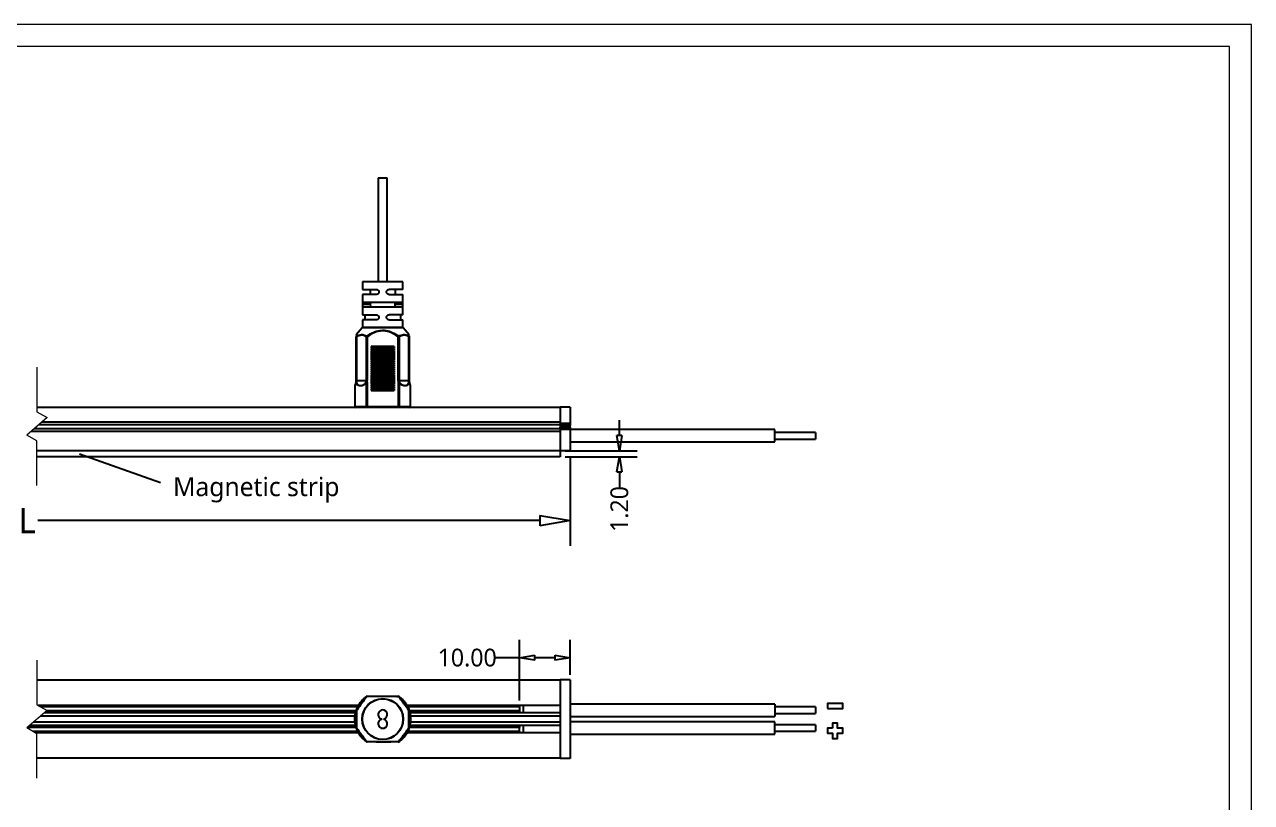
# Model space of a CAD drawing. Header units: millimetres. Extents: x 978 to 1917, y -47 to 489.
# Drawn here: x 1208.4 to 1450.3, y 118.5 to 271.9 of the extents above; entities that cross this region are included whole.
import ezdxf

# ---------------------------------------------------------------- set-up
doc = ezdxf.new("R2010")
doc.units = ezdxf.units.MM
doc.layers.get('0').update_dxf_attribs({"color": 8, "lineweight": 30})
doc.layers.get('Defpoints').update_dxf_attribs({"color": 6, "lineweight": 9})
doc.layers.add('Dimension', color=136, linetype='Continuous', lineweight=9)
doc.layers.add('SolidLine', color=7, linetype='Continuous', lineweight=30)
doc.styles.get("Standard").update_dxf_attribs({"font": ''})
doc.styles.add('微软雅黑-Light', font='')
doc.styles.get('Standard').set_extended_font_data('Microsoft YaHei Light')
doc.styles.get('微软雅黑-Light').set_extended_font_data('Microsoft YaHei Light')
doc.dimstyles.new('DENGTEC', dxfattribs={"dimtxt": 3.5, "dimasz": 3, "dimexe": 3.5, "dimexo": 1, "dimgap": 0.5, "dimtad": 0, "dimzin": 0, "dimdsep": 46, "dimtxsty": 'Standard', "dimblk": 'CLOSEDBLANK', "dimcen": 1, "dimadec": 0, "dimazin": 3, "dimtfac": 1, "dimtofl": 0, "dimtmove": 0, "dimatfit": 3, "dimldrblk": 'CLOSEDBLANK', "dimfxl": 1, "dimtolj": 1, "dimtzin": 0, "dimarcsym": 0})
doc.dimstyles.new('DENGTECx1.5', dxfattribs={"dimtxt": 5, "dimasz": 6, "dimexe": 5, "dimexo": 1, "dimgap": 0.5, "dimtad": 0, "dimdec": 1, "dimzin": 0, "dimdsep": 46, "dimtxsty": 'Standard', "dimblk": 'CLOSEDBLANK', "dimcen": 1, "dimadec": 0, "dimazin": 3, "dimtfac": 1, "dimtdec": 1, "dimtofl": 0, "dimtmove": 0, "dimatfit": 3, "dimldrblk": 'CLOSEDBLANK', "dimfxl": 1, "dimtolj": 1, "dimtzin": 0, "dimarcsym": 0})

# ---------------------------------------------------------------- blocks, each defined once
blk = doc.blocks.new('_ClosedBlank')
at = {"color": 0, "linetype": 'ByBlock', "lineweight": -2}
for p, q in [((-1, 0.167), (0, 0)), ((-1, 0.167), (-1, -0.167)), ((0, 0), (-1, -0.167))]:
    blk.add_line(p, q, dxfattribs=at)
blk = doc.blocks.new('*D11')
at = {"layer": 'Defpoints', "color": 0, "lineweight": -3}
for p in [(1093.29, 187.81), (1315.98, 187.81), (1315.98, 174.07)]:
    blk.add_point(p, dxfattribs=at)
at = {"layer": 'Dimension', "color": 0, "lineweight": -2}
for p, q in [((1093.29, 186.81), (1093.29, 169.07)), ((1315.98, 186.81), (1315.98, 169.07)), ((1099.29, 174.07), (1205.06, 174.07)), ((1309.98, 174.07), (1211.01, 174.07))]:
    blk.add_line(p, q, dxfattribs=at)
at = {"layer": 'Dimension', "color": 0, "lineweight": -2, "xscale": 6, "yscale": 6, "zscale": 6, "rotation": 180}
blk.add_blockref('_ClosedBlank', (1093.29, 174.07), dxfattribs=at)
at = {"layer": 'Dimension', "color": 0, "lineweight": -2, "xscale": 6, "yscale": 6, "zscale": 6}
blk.add_blockref('_ClosedBlank', (1315.98, 174.07), dxfattribs=at)
at = {"layer": 'Dimension', "color": 0, "lineweight": -3, "insert": (1208.04, 174.07), "char_height": 5, "attachment_point": 5}
blk.add_mtext('\\A1; L', dxfattribs=at)
blk = doc.blocks.new('*D18')
at = {"layer": 'Defpoints', "color": 0, "lineweight": -3}
for p in [(1313.98, 187.86), (1313.98, 186.66), (1325.7, 187.86)]:
    blk.add_point(p, dxfattribs=at)
at = {"layer": 'Dimension', "color": 0, "lineweight": -2}
for p, q in [((1325.7, 190.86), (1325.7, 193.86)), ((1314.98, 187.86), (1329.2, 187.86)), ((1314.98, 186.66), (1329.2, 186.66)), ((1325.7, 183.66), (1325.7, 180.66))]:
    blk.add_line(p, q, dxfattribs=at)
at = {"layer": 'Dimension', "color": 0, "lineweight": -2, "xscale": 3, "yscale": 3, "zscale": 3}
for p, rotation in [((1325.7, 187.86), 270), ((1325.7, 186.66), 90)]:
    blk.add_blockref('_ClosedBlank', p, dxfattribs=dict(at, rotation=rotation))
at = {"layer": 'Dimension', "color": 0, "lineweight": -3, "insert": (1325.7, 176.36), "char_height": 3.5, "attachment_point": 5, "rotation": 90}
blk.add_mtext('\\A1;1.20', dxfattribs=at)
blk = doc.blocks.new('*D20')
at = {"layer": 'Defpoints', "color": 0, "lineweight": -3}
for p in [(1315.98, 147.03), (1315.98, 142.67), (1305.98, 137.62)]:
    blk.add_point(p, dxfattribs=at)
at = {"layer": 'Dimension', "color": 0, "lineweight": -2}
for p, q in [((1305.98, 138.62), (1305.98, 150.53)), ((1315.98, 143.67), (1315.98, 150.53)), ((1305.98, 147.03), (1301.26, 147.03)), ((1312.98, 147.03), (1308.98, 147.03))]:
    blk.add_line(p, q, dxfattribs=at)
at = {"layer": 'Dimension', "color": 0, "lineweight": -2, "xscale": 3, "yscale": 3, "zscale": 3, "rotation": 180}
blk.add_blockref('_ClosedBlank', (1305.98, 147.03), dxfattribs=at)
at = {"layer": 'Dimension', "color": 0, "lineweight": -2, "xscale": 3, "yscale": 3, "zscale": 3}
blk.add_blockref('_ClosedBlank', (1315.98, 147.03), dxfattribs=at)
at = {"layer": 'Dimension', "color": 0, "lineweight": -3, "insert": (1295.67, 147.03), "char_height": 3.5, "attachment_point": 5}
blk.add_mtext('\\A1;10.00', dxfattribs=at)

msp = doc.modelspace()

# ---------------------------------------------------------------- linework, layer by layer
at = {"layer": 'Defpoints'}
for points in [[(1450.34, -46.706), (1450.34, 271.894), (998.9, 271.894), (998.9, -46.706)], [(1446.02, -42.386), (1446.02, 267.574), (1003.22, 267.574), (1003.22, -42.386)]]:
    msp.add_lwpolyline(points, close=True, dxfattribs=at)
at = {"layer": 'Dimension'}
for p, q in [((1210.831, 204.314), (1210.831, 195.531)), ((1212.808, 194.39), (1208.855, 190.938)), ((1210.831, 195.531), (1212.808, 194.39)), ((1210.831, 189.796), (1208.855, 190.938)), ((1210.831, 181.014), (1210.831, 189.796)), ((1210.831, 146.557), (1210.831, 137.774)), ((1212.808, 136.633), (1208.855, 133.181)), ((1210.831, 137.774), (1212.808, 136.633)), ((1210.831, 132.04), (1208.855, 133.181)), ((1210.831, 123.257), (1210.831, 132.04))]:
    msp.add_line(p, q, dxfattribs=at)
at = {"layer": 'Dimension', "lineweight": -3}
msp.add_line((1219.183, 187.259), (1235.203, 181.597), dxfattribs=at)
for points in [[(1366.744, 137.039), (1369.744, 137.039), (1369.744, 138.039), (1366.744, 138.039)], [(1367.729, 133.127), (1366.729, 133.127), (1366.729, 132.127), (1367.729, 132.127), (1367.729, 131.127), (1368.729, 131.127), (1368.729, 132.127), (1369.729, 132.127), (1369.729, 133.127), (1368.729, 133.127), (1368.729, 134.127), (1367.729, 134.127)]]:
    msp.add_lwpolyline(points, close=True, dxfattribs=at)
at = {"layer": 'SolidLine', "color": 7, "linetype": 'Continuous', "lineweight": 25}
for p, q in [((1278.111, 241.692), (1278.111, 221.164)), ((1278.111, 241.692), (1279.911, 241.692)), ((1279.911, 221.164), (1279.911, 241.692)), ((1275.011, 221.164), (1275.011, 219.664)), ((1283.011, 221.164), (1275.011, 221.164)), ((1283.011, 219.664), (1283.011, 221.164)), ((1275.011, 219.664), (1277.761, 219.664)), ((1275.011, 218.664), (1275.011, 214.664)), ((1277.761, 218.664), (1275.011, 218.664)), ((1276.511, 219.664), (1276.511, 218.664)), ((1283.011, 219.664), (1280.261, 219.664)), ((1280.261, 218.664), (1283.011, 218.664)), ((1281.511, 218.664), (1281.511, 219.664)), ((1283.011, 214.664), (1283.011, 218.664)), ((1276.626, 216.664), (1275.082, 216.664)), ((1275.212, 217.164), (1282.811, 217.164)), ((1282.811, 216.164), (1275.212, 216.164)), ((1282.94, 216.664), (1281.396, 216.664)), ((1275.011, 214.664), (1277.761, 214.664)), ((1275.011, 213.664), (1275.011, 212.236)), ((1277.761, 213.664), (1275.011, 213.664)), ((1275.461, 214.664), (1275.461, 213.664)), ((1283.011, 214.664), (1280.261, 214.664)), ((1280.261, 213.664), (1283.011, 213.664)), ((1282.561, 213.664), (1282.561, 214.664)), ((1283.011, 212.236), (1283.011, 213.664)), ((1274.965, 212.108), (1273.808, 210.72)), ((1284.214, 210.72), (1283.058, 212.108)), ((1273.789, 210.492), (1273.789, 210.301)), ((1273.789, 201.7), (1273.789, 210.304)), ((1273.789, 210.304), (1273.829, 210.304)), ((1273.829, 210.304), (1273.829, 201.7)), ((1275.789, 201.7), (1275.789, 210.317)), ((1275.789, 210.317), (1275.95, 210.317)), ((1275.95, 210.317), (1275.95, 201.7)), ((1281.261, 208.409), (1276.761, 208.409)), ((1276.761, 208.409), (1276.761, 208.119)), ((1276.761, 208.119), (1281.261, 208.119)), ((1281.261, 208.409), (1281.261, 208.119)), ((1282.073, 201.7), (1282.073, 210.317)), ((1282.234, 210.317), (1282.073, 210.317)), ((1282.234, 210.317), (1282.234, 201.7)), ((1284.194, 201.7), (1284.194, 210.304)), ((1284.194, 210.304), (1284.233, 210.304)), ((1284.233, 210.304), (1284.233, 201.7)), ((1281.261, 208.009), (1276.761, 208.009)), ((1276.761, 208.009), (1276.761, 207.719)), ((1276.761, 207.719), (1281.261, 207.719)), ((1281.261, 207.609), (1276.761, 207.609)), ((1276.761, 207.609), (1276.761, 207.319)), ((1276.761, 207.319), (1281.261, 207.319)), ((1281.261, 207.209), (1276.761, 207.209)), ((1276.761, 207.209), (1276.761, 206.919)), ((1276.761, 206.919), (1281.261, 206.919)), ((1281.261, 206.809), (1276.761, 206.809)), ((1276.761, 206.809), (1276.761, 206.519)), ((1276.761, 206.519), (1281.261, 206.519)), ((1281.261, 206.409), (1276.761, 206.409)), ((1276.761, 206.409), (1276.761, 206.119)), ((1276.761, 206.119), (1281.261, 206.119)), ((1281.261, 206.009), (1276.761, 206.009)), ((1276.761, 206.009), (1276.761, 205.719)), ((1276.761, 205.719), (1281.261, 205.719)), ((1281.261, 208.009), (1281.261, 207.719)), ((1281.261, 207.609), (1281.261, 207.319)), ((1281.261, 207.209), (1281.261, 206.919)), ((1281.261, 206.809), (1281.261, 206.519)), ((1281.261, 206.409), (1281.261, 206.119)), ((1281.261, 206.009), (1281.261, 205.719)), ((1281.261, 205.609), (1276.761, 205.609)), ((1276.761, 205.609), (1276.761, 205.319)), ((1276.761, 205.319), (1281.261, 205.319)), ((1281.261, 205.209), (1276.761, 205.209)), ((1276.761, 205.209), (1276.761, 204.919)), ((1276.761, 204.919), (1281.261, 204.919)), ((1281.261, 204.809), (1276.761, 204.809)), ((1276.761, 204.809), (1276.761, 204.519)), ((1276.761, 204.519), (1281.261, 204.519)), ((1281.261, 204.409), (1276.761, 204.409)), ((1276.761, 204.409), (1276.761, 204.119)), ((1276.761, 204.119), (1281.261, 204.119)), ((1281.261, 204.009), (1276.761, 204.009)), ((1276.761, 204.009), (1276.761, 203.719)), ((1276.761, 203.719), (1281.261, 203.719)), ((1281.261, 203.609), (1276.761, 203.609)), ((1276.761, 203.609), (1276.761, 203.319)), ((1276.761, 203.319), (1281.261, 203.319)), ((1281.261, 205.609), (1281.261, 205.319)), ((1281.261, 205.209), (1281.261, 204.919)), ((1281.261, 204.809), (1281.261, 204.519)), ((1281.261, 204.409), (1281.261, 204.119)), ((1281.261, 204.009), (1281.261, 203.719)), ((1281.261, 203.609), (1281.261, 203.319)), ((1273.789, 201.7), (1273.829, 201.7)), ((1273.829, 201.7), (1275.789, 201.7)), ((1275.789, 201.7), (1275.95, 201.7)), ((1275.796, 196.564), (1275.796, 201.341)), ((1275.913, 201.341), (1275.796, 201.341)), ((1275.913, 201.341), (1275.913, 196.564)), ((1281.261, 203.209), (1276.761, 203.209)), ((1276.761, 203.209), (1276.761, 202.919)), ((1276.761, 202.919), (1281.261, 202.919)), ((1281.261, 202.809), (1276.761, 202.809)), ((1276.761, 202.809), (1276.761, 202.519)), ((1276.761, 202.519), (1281.261, 202.519)), ((1281.261, 202.409), (1276.761, 202.409)), ((1276.761, 202.409), (1276.761, 202.119)), ((1276.761, 202.119), (1281.261, 202.119)), ((1281.261, 202.009), (1276.761, 202.009)), ((1276.761, 202.009), (1276.761, 201.719)), ((1276.761, 201.719), (1281.261, 201.719)), ((1281.261, 201.609), (1276.761, 201.609)), ((1276.761, 201.609), (1276.761, 201.319)), ((1276.761, 201.319), (1281.261, 201.319)), ((1281.261, 201.209), (1276.761, 201.209)), ((1276.761, 201.209), (1276.761, 200.919)), ((1276.761, 200.919), (1281.261, 200.919)), ((1281.261, 203.209), (1281.261, 202.919)), ((1281.261, 202.809), (1281.261, 202.519)), ((1281.261, 202.409), (1281.261, 202.119)), ((1281.261, 202.009), (1281.261, 201.719)), ((1281.261, 201.609), (1281.261, 201.319)), ((1281.261, 201.209), (1281.261, 200.919)), ((1282.234, 201.7), (1282.073, 201.7)), ((1282.11, 196.564), (1282.11, 201.341)), ((1282.227, 201.341), (1282.11, 201.341)), ((1282.227, 201.341), (1282.227, 196.564)), ((1282.234, 201.7), (1284.194, 201.7)), ((1284.233, 201.7), (1284.194, 201.7)), ((1273.511, 200.629), (1273.511, 196.564)), ((1273.537, 200.726), (1273.546, 200.743)), ((1281.261, 200.809), (1276.761, 200.809)), ((1276.761, 200.809), (1276.761, 200.519)), ((1276.761, 200.519), (1281.261, 200.519)), ((1281.261, 200.409), (1276.761, 200.409)), ((1276.761, 200.409), (1276.761, 200.119)), ((1276.761, 200.119), (1281.261, 200.119)), ((1281.261, 200.009), (1276.761, 200.009)), ((1276.761, 200.009), (1276.761, 199.719)), ((1276.761, 199.719), (1281.261, 199.719)), ((1281.261, 200.809), (1281.261, 200.519)), ((1281.261, 200.409), (1281.261, 200.119)), ((1281.261, 200.009), (1281.261, 199.719)), ((1284.477, 200.743), (1284.482, 200.733)), ((1284.511, 196.564), (1284.511, 200.629)), ((1313.98, 196.364), (1210.831, 196.364)), ((1275.913, 196.564), (1275.796, 196.564)), ((1275.913, 196.364), (1275.913, 196.564)), ((1275.913, 196.564), (1282.11, 196.564)), ((1282.11, 196.364), (1282.11, 196.564)), ((1282.227, 196.564), (1282.11, 196.564)), ((1315.98, 196.414), (1313.98, 196.414)), ((1313.98, 196.414), (1313.98, 193.314)), ((1315.98, 196.414), (1315.98, 193.314)), ((1313.98, 191.664), (1209.686, 191.664)), ((1313.98, 192.167), (1210.263, 192.167)), ((1313.98, 192.96), (1211.171, 192.96)), ((1313.98, 193.464), (1211.748, 193.464)), ((1313.98, 193.314), (1315.98, 193.314)), ((1313.98, 193.306), (1313.98, 193.314)), ((1313.98, 193.306), (1313.98, 192.986)), ((1313.98, 192.814), (1313.98, 192.986)), ((1315.98, 192.814), (1313.98, 192.814)), ((1313.98, 192.814), (1313.98, 192.514)), ((1313.98, 192.514), (1315.98, 192.514)), ((1313.98, 192.014), (1313.98, 192.514)), ((1313.98, 192.014), (1313.98, 187.814)), ((1315.98, 192.014), (1313.98, 192.014)), ((1315.98, 193.314), (1315.98, 192.814)), ((1315.98, 192.514), (1315.98, 192.814)), ((1315.98, 192.514), (1315.98, 192.014)), ((1356.36, 192.014), (1315.98, 192.014)), ((1315.98, 192.014), (1315.98, 187.814)), ((1356.36, 190.814), (1356.36, 192.014)), ((1364.36, 191.464), (1356.36, 191.464)), ((1364.36, 191.464), (1364.36, 190.164)), ((1315.98, 189.614), (1356.36, 189.614)), ((1356.36, 189.614), (1356.36, 190.814)), ((1356.36, 190.164), (1364.36, 190.164)), ((1313.98, 187.864), (1210.831, 187.864)), ((1313.98, 186.664), (1210.831, 186.664)), ((1313.98, 187.814), (1313.98, 186.664)), ((1315.98, 187.814), (1313.98, 187.814)), ((1313.98, 142.624), (1210.831, 142.624)), ((1315.98, 142.674), (1313.98, 142.674)), ((1313.98, 142.674), (1313.98, 127.174)), ((1315.98, 142.674), (1315.98, 127.174)), ((1274.224, 137.624), (1211.091, 137.624)), ((1274.093, 137.374), (1211.525, 137.374)), ((1273.55, 135.524), (1211.538, 135.524)), ((1273.662, 136.174), (1212.282, 136.174)), ((1273.77, 136.574), (1212.74, 136.574)), ((1313.98, 137.624), (1283.799, 137.624)), ((1305.98, 137.374), (1283.929, 137.374)), ((1305.98, 136.574), (1284.243, 136.574)), ((1313.98, 136.174), (1284.362, 136.174)), ((1313.98, 135.524), (1284.475, 135.524)), ((1305.98, 137.624), (1305.98, 137.491)), ((1305.98, 137.491), (1305.98, 137.374)), ((1305.98, 137.374), (1305.98, 136.574)), ((1305.98, 136.574), (1305.98, 136.457)), ((1305.98, 136.457), (1305.98, 136.174)), ((1306.78, 136.174), (1306.78, 137.624)), ((1356.36, 137.874), (1315.98, 137.874)), ((1356.36, 137.874), (1356.36, 135.474)), ((1364.36, 137.324), (1356.36, 137.324)), ((1356.36, 136.024), (1364.36, 136.024)), ((1364.36, 137.324), (1364.36, 136.024)), ((1273.779, 133.274), (1208.962, 133.274)), ((1273.661, 133.674), (1209.42, 133.674)), ((1273.548, 134.324), (1210.164, 134.324)), ((1278.755, 134.974), (1278.755, 134.874)), ((1279.267, 134.874), (1279.267, 134.974)), ((1305.98, 133.274), (1284.253, 133.274)), ((1313.98, 133.674), (1284.361, 133.674)), ((1313.98, 134.324), (1284.473, 134.324)), ((1305.98, 133.674), (1305.98, 133.391)), ((1305.98, 133.391), (1305.98, 133.274)), ((1305.98, 132.474), (1305.98, 133.274)), ((1306.78, 132.224), (1306.78, 133.674)), ((1315.98, 135.474), (1356.36, 135.474)), ((1356.36, 134.374), (1315.98, 134.374)), ((1356.36, 131.974), (1356.36, 134.374)), ((1364.36, 133.824), (1356.36, 133.824)), ((1364.36, 133.824), (1364.36, 132.524)), ((1274.093, 132.474), (1210.079, 132.474)), ((1274.224, 132.224), (1210.512, 132.224)), ((1313.98, 132.224), (1283.799, 132.224)), ((1305.98, 132.474), (1283.929, 132.474)), ((1305.98, 132.474), (1305.98, 132.357)), ((1305.98, 132.357), (1305.98, 132.224)), ((1315.98, 131.974), (1356.36, 131.974)), ((1356.36, 132.524), (1364.36, 132.524)), ((1313.98, 127.224), (1210.831, 127.224)), ((1315.98, 127.174), (1313.98, 127.174))]:
    msp.add_line(p, q, dxfattribs=at)
at = {"layer": 'SolidLine', "color": 8, "linetype": 'Continuous', "lineweight": 25}
for p, q in [((1283.058, 212.108), (1274.965, 212.108)), ((1275.011, 212.236), (1283.011, 212.236)), ((1273.522, 200.647), (1273.511, 200.629)), ((1284.511, 200.629), (1284.501, 200.647)), ((1273.511, 196.564), (1275.796, 196.564)), ((1282.227, 196.564), (1284.511, 196.564)), ((1305.98, 137.491), (1283.873, 137.491)), ((1305.98, 136.457), (1284.292, 136.457)), ((1305.98, 133.391), (1284.292, 133.391)), ((1305.98, 132.357), (1283.873, 132.357))]:
    msp.add_line(p, q, dxfattribs=at)
at = {"layer": 'SolidLine', "color": 7, "linetype": 'Continuous', "lineweight": 25, "flags": 128}
for points in [[(1275.86, 210.445), (1275.869, 210.433), (1275.879, 210.419), (1275.889, 210.404), (1275.9, 210.388), (1275.912, 210.371), (1275.924, 210.353), (1275.937, 210.335), (1275.95, 210.317)], [(1282.073, 210.317), (1282.086, 210.335), (1282.098, 210.353), (1282.111, 210.371), (1282.122, 210.388), (1282.134, 210.404), (1282.144, 210.419), (1282.154, 210.433), (1282.162, 210.445)], [(1275.755, 201.373), (1275.769, 201.37), (1275.786, 201.367), (1275.804, 201.363), (1275.824, 201.359), (1275.845, 201.355), (1275.867, 201.35), (1275.89, 201.346), (1275.913, 201.341)], [(1282.11, 201.341), (1282.133, 201.346), (1282.155, 201.35), (1282.177, 201.355), (1282.199, 201.359), (1282.218, 201.363), (1282.237, 201.367), (1282.253, 201.37), (1282.268, 201.373)], [(1275.913, 196.364), (1275.89, 196.368), (1275.868, 196.379), (1275.848, 196.397), (1275.83, 196.422), (1275.816, 196.453), (1275.805, 196.487), (1275.798, 196.525), (1275.796, 196.564)], [(1282.227, 196.564), (1282.224, 196.525), (1282.218, 196.487), (1282.207, 196.453), (1282.192, 196.422), (1282.175, 196.397), (1282.154, 196.379), (1282.133, 196.368), (1282.11, 196.364)]]:
    msp.add_lwpolyline(points, dxfattribs=at)
at = {"layer": 'SolidLine', "color": 7, "linetype": 'Continuous', "lineweight": 25}
for radius in [4.046, 4]:
    msp.add_circle((1279.011, 134.924), radius, dxfattribs=at)
for centre, radius, start, end in [((1274.811, 212.236), 0.2, 320.19443, 0), ((1283.211, 212.236), 0.2, 180, 219.80557), ((1273.97, 210.303), 0.181, 134.49147, 179.68094), ((1274.001, 210.349), 0.178, 152.26351, 194.65063), ((1276.043, 210.259), 0.26, 134.48879, 167.18864), ((1281.98, 210.259), 0.26, 12.80662, 45.51595), ((1284.021, 210.349), 0.178, 345.33822, 27.74765), ((1284.052, 210.303), 0.181, 0.32552, 45.50773), ((1271.789, 201.7), 2, 354.50334, 0), ((1273.8, 201.355), 0.154, 82.66795, 97.33205), ((1273.805, 201.508), 0.0246, 180.06054, 231.25044), ((1273.863, 201.407), 0.11, 113.21756, 131.79601), ((1275.969, 201.603), 0.314, 227.00361, 236.65037), ((1282.054, 201.604), 0.315, 303.36581, 312.99021), ((1284.223, 201.356), 0.154, 82.66412, 97.33588), ((1284.159, 201.406), 0.111, 48.21587, 66.77056), ((1286.233, 201.7), 2, 180, 185.49666), ((1284.218, 201.508), 0.0246, 308.77156, 359.95368), ((1273.711, 200.629), 0.2, 150.87372, 179.99783), ((1273.719, 200.649), 0.197, 151.43184, 180.42823), ((1274.639, 200.633), 0.238, 152.40634, 176.46784), ((1275.046, 200.667), 0.238, 161.28968, 184.60834), ((1282.977, 200.666), 0.239, 355.40799, 18.71914), ((1283.384, 200.633), 0.238, 3.51765, 27.60817), ((1284.304, 200.649), 0.197, 359.57728, 28.56265), ((1284.311, 200.629), 0.2, 0.02407, 29.12628), ((1273.711, 196.564), 0.2, 180, 270), ((1284.311, 196.564), 0.2, 270, 0), ((1274.41, 137.893), 0.0319, 55.69621, 105.79251), ((1274.84, 138.472), 0.0318, 180.88322, 231.0896), ((1275.914, 139.23), 0.195, 90.17376, 144.76038), ((1275.888, 139.26), 0.156, 125.83717, 148.31017), ((1275.95, 139.224), 0.2, 90, 143.39787), ((1275.829, 139.289), 0.0676, 62.70276, 126.75232), ((1275.913, 139.224), 0.2, 90, 125.77483), ((1275.964, 139.316), 0.109, 97.71124, 162.33634), ((1282.058, 139.316), 0.109, 17.65836, 82.29406), ((1282.073, 139.224), 0.2, 36.60213, 90), ((1282.109, 139.23), 0.195, 35.23962, 89.82624), ((1282.11, 139.224), 0.2, 54.22517, 90), ((1282.193, 139.289), 0.0676, 53.24336, 117.30156), ((1282.135, 139.26), 0.156, 31.69576, 54.14664), ((1283.183, 138.472), 0.0319, 308.89492, 359.0093), ((1283.613, 137.893), 0.0319, 74.2094, 124.30188), ((1273.981, 136.588), 0.201, 143.56926, 179.82429), ((1273.964, 136.594), 0.184, 141.77046, 161.68726), ((1273.989, 136.585), 0.2, 143.39787, 180), ((1273.855, 136.566), 0.0683, 99.65927, 163.7712), ((1273.893, 136.681), 0.0683, 159.64505, 223.725), ((1279.011, 135.837), 0.9, 286.52183, 253.47817), ((1284.13, 136.681), 0.0683, 316.2556, 20.37435), ((1284.168, 136.566), 0.0683, 16.2413, 80.33607), ((1284.033, 136.585), 0.2, 0, 36.60213), ((1284.041, 136.588), 0.201, 0.17381, 36.42616), ((1284.059, 136.594), 0.184, 18.32364, 38.21864), ((1273.547, 135.285), 0.0318, 217.48838, 267.68561), ((1273.547, 134.564), 0.0319, 92.28356, 142.41448), ((1273.981, 133.261), 0.201, 180.17571, 216.43074), ((1273.855, 133.282), 0.0683, 196.2288, 260.34073), ((1273.989, 133.263), 0.2, 180, 216.60213), ((1273.964, 133.255), 0.184, 198.31274, 218.22954), ((1273.893, 133.168), 0.0683, 136.275, 200.35495), ((1279.011, 134.011), 0.9, 106.52183, 73.47817), ((1284.168, 133.282), 0.0683, 279.66393, 343.7587), ((1284.13, 133.168), 0.0683, 339.62565, 43.7444), ((1284.033, 133.263), 0.2, 323.39787, 0), ((1284.041, 133.261), 0.201, 323.57384, 359.82619), ((1284.059, 133.255), 0.184, 321.78136, 341.67636), ((1284.475, 135.285), 0.0319, 272.2972, 322.40084), ((1284.475, 134.564), 0.0319, 37.59916, 87.7028), ((1274.41, 131.956), 0.0319, 254.20749, 304.30379), ((1274.84, 131.376), 0.0318, 128.9104, 179.11678), ((1283.183, 131.377), 0.0319, 0.9907, 51.10508), ((1283.613, 131.956), 0.0319, 235.69812, 285.7906), ((1275.914, 130.619), 0.195, 215.23962, 269.82624), ((1275.888, 130.589), 0.156, 211.68983, 234.16283), ((1275.829, 130.559), 0.0676, 233.24768, 297.29724), ((1275.95, 130.624), 0.2, 216.60213, 270), ((1275.913, 130.624), 0.2, 234.22517, 270), ((1275.964, 130.532), 0.109, 197.66366, 262.28876), ((1282.073, 130.624), 0.2, 270, 323.39787), ((1282.058, 130.532), 0.109, 277.70594, 342.34164), ((1282.109, 130.619), 0.195, 270.17376, 324.76038), ((1282.11, 130.624), 0.2, 270, 305.77483), ((1282.193, 130.559), 0.0676, 242.69844, 306.75664), ((1282.135, 130.589), 0.156, 305.85336, 328.30424)]:
    msp.add_arc(centre, radius, start, end, dxfattribs=at)
for centre, major_axis, ratio, start_param, end_param in [((1271.789, 201.7), (2.039, 0), 0.9806609, 6.1872505, 6.2831853), ((1273.209, 201.7), (2.58, 0), 0.7752342, 6.1193571, 6.2831853), ((1273.209, 201.7), (-2.74, 0), 0.8027953, 2.9777645, 3.1415927), ((1284.813, 201.7), (-2.74, 0), 0.8027953, 0, 0.1638282), ((1284.813, 201.7), (2.58, 0), 0.7752342, 3.1415927, 3.3054208), ((1286.233, 201.7), (2.039, 0), 0.9806609, 3.1415927, 3.2375275)]:
    msp.add_ellipse(centre, major_axis=major_axis, ratio=ratio, start_param=start_param, end_param=end_param, dxfattribs=at)
for points, knots in [([(1277.761, 219.664), (1277.818, 219.658), (1277.932, 219.647), (1278.085, 219.557), (1278.198, 219.426), (1278.254, 219.286), (1278.259, 219.197), (1278.261, 219.164)], [0, 0, 0, 0, 0.2237587, 0.447835, 0.6643424, 0.8747173, 1, 1, 1, 1]), ([(1278.261, 219.164), (1278.256, 219.108), (1278.245, 218.998), (1278.162, 218.85), (1278.04, 218.738), (1277.899, 218.674), (1277.803, 218.667), (1277.761, 218.664)], [0, 0, 0, 0, 0.2075283, 0.415029, 0.6233571, 0.8349929, 1, 1, 1, 1]), ([(1279.761, 219.164), (1279.767, 219.219), (1279.777, 219.33), (1279.861, 219.477), (1279.983, 219.59), (1280.124, 219.654), (1280.219, 219.661), (1280.261, 219.664)], [0, 0, 0, 0, 0.2075272, 0.4150267, 0.6233574, 0.8349938, 1, 1, 1, 1]), ([(1280.261, 218.664), (1280.204, 218.669), (1280.09, 218.681), (1279.937, 218.77), (1279.824, 218.902), (1279.769, 219.041), (1279.763, 219.13), (1279.761, 219.164)], [0, 0, 0, 0, 0.2237663, 0.4478351, 0.6643382, 0.8747145, 1, 1, 1, 1]), ([(1275.082, 216.664), (1275.083, 216.719), (1275.085, 216.83), (1275.102, 216.977), (1275.13, 217.09), (1275.168, 217.154), (1275.198, 217.161), (1275.212, 217.164)], [0, 0, 0, 0, 0.2075266, 0.4150258, 0.6233569, 0.8349938, 1, 1, 1, 1]), ([(1275.212, 216.164), (1275.194, 216.169), (1275.158, 216.181), (1275.119, 216.27), (1275.094, 216.402), (1275.084, 216.541), (1275.083, 216.63), (1275.082, 216.664)], [0, 0, 0, 0, 0.2237627, 0.4478363, 0.66434, 0.8747172, 1, 1, 1, 1]), ([(1276.626, 216.664), (1276.628, 216.718), (1276.631, 216.825), (1276.657, 216.969), (1276.701, 217.081), (1276.764, 217.151), (1276.819, 217.16), (1276.846, 217.164)], [0, 0, 0, 0, 0.1958199, 0.3915759, 0.5892421, 0.794634, 1, 1, 1, 1]), ([(1276.846, 216.164), (1276.842, 216.164), (1276.8, 216.165), (1276.732, 216.199), (1276.669, 216.315), (1276.636, 216.466), (1276.627, 216.588), (1276.627, 216.653), (1276.626, 216.664)], [0, 0, 0, 0, 0.0323918, 0.3101871, 0.5505068, 0.7625786, 0.9622398, 1, 1, 1, 1]), ([(1281.176, 217.164), (1281.192, 217.162), (1281.243, 217.158), (1281.313, 217.101), (1281.366, 216.972), (1281.392, 216.819), (1281.395, 216.713), (1281.396, 216.664)], [0, 0, 0, 0, 0.1151844, 0.3829851, 0.6133489, 0.8204727, 1, 1, 1, 1]), ([(1281.396, 216.664), (1281.395, 216.62), (1281.393, 216.523), (1281.372, 216.384), (1281.332, 216.265), (1281.271, 216.187), (1281.214, 216.165), (1281.18, 216.164), (1281.176, 216.164)], [0, 0, 0, 0, 0.1581091, 0.3529548, 0.5497566, 0.7529793, 0.9706516, 1, 1, 1, 1]), ([(1282.811, 217.164), (1282.829, 217.158), (1282.865, 217.147), (1282.903, 217.057), (1282.928, 216.926), (1282.939, 216.786), (1282.94, 216.697), (1282.94, 216.664)], [0, 0, 0, 0, 0.2237626, 0.4478352, 0.6643401, 0.8747151, 1, 1, 1, 1]), ([(1282.94, 216.664), (1282.939, 216.608), (1282.937, 216.498), (1282.921, 216.35), (1282.892, 216.238), (1282.855, 216.174), (1282.824, 216.167), (1282.811, 216.164)], [0, 0, 0, 0, 0.2075274, 0.4150273, 0.6233577, 0.8349932, 1, 1, 1, 1]), ([(1277.761, 214.664), (1277.818, 214.658), (1277.932, 214.647), (1278.085, 214.557), (1278.198, 214.426), (1278.254, 214.286), (1278.259, 214.197), (1278.261, 214.164)], [0, 0, 0, 0, 0.2237577, 0.447835, 0.6643404, 0.8747151, 1, 1, 1, 1]), ([(1278.261, 214.164), (1278.256, 214.108), (1278.245, 213.998), (1278.162, 213.85), (1278.04, 213.738), (1277.899, 213.674), (1277.803, 213.667), (1277.761, 213.664)], [0, 0, 0, 0, 0.2075285, 0.4150294, 0.6233561, 0.834993, 1, 1, 1, 1]), ([(1279.761, 214.164), (1279.767, 214.219), (1279.777, 214.33), (1279.861, 214.477), (1279.983, 214.59), (1280.124, 214.654), (1280.219, 214.661), (1280.261, 214.664)], [0, 0, 0, 0, 0.2075271, 0.4150266, 0.6233587, 0.8349941, 1, 1, 1, 1]), ([(1280.261, 213.664), (1280.204, 213.669), (1280.09, 213.681), (1279.937, 213.77), (1279.824, 213.902), (1279.769, 214.041), (1279.763, 214.13), (1279.761, 214.164)], [0, 0, 0, 0, 0.22376614, 0.44783507, 0.66434006, 0.87471439, 1, 1, 1, 1]), ([(1275.789, 210.317), (1275.759, 210.335), (1275.438, 210.529), (1274.761, 210.75), (1274.145, 210.455), (1273.829, 210.304)], [0, 0, 0, 0, 0.0480989, 0.5125759, 1, 1, 1, 1]), ([(1273.844, 210.432), (1274.165, 210.586), (1274.564, 210.776), (1275.219, 210.736), (1275.57, 210.614), (1275.829, 210.463), (1275.86, 210.445)], [0, 0, 0, 0, 0.4867355, 0.6026524, 0.9521618, 1, 1, 1, 1]), ([(1275.86, 210.445), (1276.322, 210.737), (1277.27, 211.336), (1278.85, 211.727), (1280.087, 211.506), (1281.159, 211.083), (1281.745, 210.71), (1282.162, 210.445)], [0, 0, 0, 0, 0.2400677, 0.492975, 0.6951859, 0.7829622, 1, 1, 1, 1]), ([(1282.073, 210.317), (1281.497, 210.684), (1280.544, 211.292), (1278.853, 211.598), (1277.318, 211.203), (1276.4, 210.608), (1275.95, 210.317)], [0, 0, 0, 0, 0.3058989, 0.5066336, 0.7581317, 1, 1, 1, 1]), ([(1282.162, 210.445), (1282.483, 210.59), (1283.117, 210.875), (1283.808, 210.656), (1284.142, 210.455), (1284.179, 210.432)], [0, 0, 0, 0, 0.4765048, 0.9411873, 1, 1, 1, 1]), ([(1284.194, 210.304), (1284.157, 210.327), (1283.83, 210.527), (1283.153, 210.748), (1282.543, 210.462), (1282.234, 210.317)], [0, 0, 0, 0, 0.0590644, 0.5234758, 1, 1, 1, 1]), ([(1284.233, 210.491), (1284.233, 210.488), (1284.233, 210.474), (1284.233, 210.377), (1284.233, 210.304)], [0, 0, 0, 0, 0.24719137, 1, 1, 1, 1]), ([(1273.789, 201.489), (1273.788, 201.475), (1273.778, 201.384), (1273.745, 201.203), (1273.659, 200.916), (1273.565, 200.724), (1273.534, 200.669), (1273.522, 200.647)], [0, 0, 0, 0, 0.02508616, 0.16718857, 0.35973382, 0.75408001, 1, 1, 1, 1]), ([(1273.546, 200.743), (1273.556, 200.762), (1273.583, 200.812), (1273.665, 200.985), (1273.741, 201.246), (1273.77, 201.412), (1273.779, 201.496), (1273.78, 201.508)], [0, 0, 0, 0, 0.2499589, 0.6469807, 0.8373574, 0.9757432, 1, 1, 1, 1]), ([(1274.401, 200.647), (1274.321, 200.671), (1274.14, 200.724), (1273.954, 200.914), (1273.834, 201.186), (1273.803, 201.396), (1273.789, 201.489)], [0, 0, 0, 0, 0.2691493, 0.6020926, 0.8251491, 1, 1, 1, 1]), ([(1273.82, 201.508), (1273.834, 201.424), (1273.866, 201.23), (1273.989, 200.984), (1274.175, 200.812), (1274.349, 200.764), (1274.428, 200.743)], [0, 0, 0, 0, 0.1701449, 0.3911096, 0.7264726, 1, 1, 1, 1]), ([(1275.796, 201.341), (1275.778, 201.305), (1275.711, 201.175), (1275.482, 200.917), (1275.142, 200.724), (1274.901, 200.669), (1274.808, 200.647)], [0, 0, 0, 0, 0.08146252, 0.29394762, 0.72913489, 1, 1, 1, 1]), ([(1274.82, 200.743), (1274.908, 200.762), (1275.137, 200.812), (1275.457, 200.986), (1275.674, 201.221), (1275.737, 201.341), (1275.755, 201.373)], [0, 0, 0, 0, 0.2744524, 0.7112204, 0.9206533, 1, 1, 1, 1]), ([(1283.215, 200.647), (1283.101, 200.675), (1282.844, 200.736), (1282.48, 200.963), (1282.283, 201.221), (1282.23, 201.334), (1282.227, 201.341)], [0, 0, 0, 0, 0.331469, 0.7494032, 0.98476, 1, 1, 1, 1]), ([(1282.268, 201.373), (1282.271, 201.367), (1282.321, 201.263), (1282.509, 201.027), (1282.851, 200.824), (1283.095, 200.768), (1283.203, 200.743)], [0, 0, 0, 0, 0.0148023, 0.245778, 0.6643174, 1, 1, 1, 1]), ([(1283.595, 200.743), (1283.673, 200.764), (1283.848, 200.812), (1284.034, 200.984), (1284.157, 201.23), (1284.189, 201.424), (1284.203, 201.508)], [0, 0, 0, 0, 0.2735272, 0.6088899, 0.8298544, 1, 1, 1, 1]), ([(1284.233, 201.489), (1284.22, 201.396), (1284.189, 201.186), (1284.069, 200.914), (1283.882, 200.724), (1283.702, 200.671), (1283.622, 200.647)], [0, 0, 0, 0, 0.1748513, 0.3979064, 0.730851, 1, 1, 1, 1]), ([(1284.501, 200.647), (1284.485, 200.675), (1284.451, 200.736), (1284.345, 200.963), (1284.262, 201.259), (1284.24, 201.431), (1284.233, 201.489)], [0, 0, 0, 0, 0.3004406, 0.6792507, 0.8925754, 1, 1, 1, 1]), ([(1284.242, 201.508), (1284.249, 201.456), (1284.268, 201.298), (1284.342, 201.027), (1284.433, 200.823), (1284.463, 200.768), (1284.477, 200.743)], [0, 0, 0, 0, 0.1042182, 0.3142299, 0.6947817, 1, 1, 1, 1]), ([(1274.808, 200.647), (1274.736, 200.638), (1274.592, 200.62), (1274.465, 200.638), (1274.401, 200.647)], [0, 0, 0, 0, 0.5006104, 1, 1, 1, 1]), ([(1274.428, 200.743), (1274.489, 200.735), (1274.613, 200.718), (1274.751, 200.735), (1274.82, 200.743)], [0, 0, 0, 0, 0.4993904, 1, 1, 1, 1]), ([(1283.203, 200.743), (1283.272, 200.735), (1283.41, 200.718), (1283.533, 200.735), (1283.595, 200.743)], [0, 0, 0, 0, 0.5000005, 1, 1, 1, 1]), ([(1283.622, 200.647), (1283.558, 200.638), (1283.431, 200.62), (1283.287, 200.638), (1283.215, 200.647)], [0, 0, 0, 0, 0.4999987, 1, 1, 1, 1]), ([(1273.789, 136.651), (1273.803, 136.692), (1273.834, 136.784), (1273.954, 137.099), (1274.14, 137.5), (1274.321, 137.793), (1274.401, 137.924)], [0, 0, 0, 0, 0.1748509, 0.3979074, 0.7308507, 1, 1, 1, 1]), ([(1273.829, 136.704), (1273.866, 136.754), (1274.193, 137.195), (1274.87, 138.106), (1275.48, 138.927), (1275.789, 139.343)], [0, 0, 0, 0, 0.0590656, 0.5234757, 1, 1, 1, 1]), ([(1275.86, 139.349), (1275.54, 138.923), (1274.906, 138.081), (1274.215, 137.142), (1273.881, 136.685), (1273.844, 136.633)], [0, 0, 0, 0, 0.47650354, 0.94118613, 1, 1, 1, 1]), ([(1274.401, 137.924), (1274.465, 138.018), (1274.592, 138.207), (1274.736, 138.383), (1274.808, 138.472)], [0, 0, 0, 0, 0.4993896, 1, 1, 1, 1]), ([(1274.82, 138.447), (1274.751, 138.362), (1274.613, 138.192), (1274.489, 138.01), (1274.428, 137.919)], [0, 0, 0, 0, 0.5006096, 1, 1, 1, 1]), ([(1274.808, 138.472), (1274.922, 138.599), (1275.179, 138.888), (1275.542, 139.198), (1275.74, 139.346), (1275.793, 139.384), (1275.796, 139.387)], [0, 0, 0, 0, 0.3311128, 0.7492709, 0.984752, 1, 1, 1, 1]), ([(1275.755, 139.342), (1275.751, 139.34), (1275.701, 139.301), (1275.513, 139.153), (1275.172, 138.849), (1274.928, 138.571), (1274.82, 138.447)], [0, 0, 0, 0, 0.0148103, 0.2459079, 0.6646729, 1, 1, 1, 1]), ([(1282.162, 139.349), (1281.705, 139.356), (1280.837, 139.368), (1279.704, 139.377), (1278.635, 139.378), (1277.382, 139.371), (1276.425, 139.357), (1275.86, 139.349)], [0, 0, 0, 0, 0.23765262, 0.4510745, 0.50685492, 0.70882505, 1, 1, 1, 1]), ([(1275.95, 139.424), (1276.5, 139.424), (1277.426, 139.424), (1278.646, 139.424), (1279.682, 139.424), (1280.786, 139.424), (1281.627, 139.424), (1282.073, 139.424)], [0, 0, 0, 0, 0.2927552, 0.4932087, 0.5484252, 0.7607224, 1, 1, 1, 1]), ([(1284.179, 136.633), (1283.857, 137.073), (1283.459, 137.617), (1282.804, 138.497), (1282.453, 138.964), (1282.193, 139.308), (1282.162, 139.349)], [0, 0, 0, 0, 0.4867343, 0.6026524, 0.9521606, 1, 1, 1, 1]), ([(1282.227, 139.387), (1282.245, 139.373), (1282.311, 139.325), (1282.541, 139.149), (1282.881, 138.85), (1283.122, 138.576), (1283.215, 138.471)], [0, 0, 0, 0, 0.0814195, 0.2937923, 0.7287496, 1, 1, 1, 1]), ([(1282.234, 139.343), (1282.264, 139.303), (1282.584, 138.871), (1283.261, 137.96), (1283.878, 137.129), (1284.194, 136.704)], [0, 0, 0, 0, 0.0480989, 0.5125759, 1, 1, 1, 1]), ([(1283.203, 138.447), (1283.115, 138.549), (1282.886, 138.812), (1282.566, 139.105), (1282.348, 139.281), (1282.285, 139.329), (1282.268, 139.342)], [0, 0, 0, 0, 0.2748409, 0.7113764, 0.9206961, 1, 1, 1, 1]), ([(1283.595, 137.919), (1283.533, 138.01), (1283.41, 138.191), (1283.272, 138.362), (1283.203, 138.447)], [0, 0, 0, 0, 0.4999995, 1, 1, 1, 1]), ([(1283.215, 138.471), (1283.287, 138.383), (1283.431, 138.207), (1283.558, 138.018), (1283.622, 137.924)], [0, 0, 0, 0, 0.5000013, 1, 1, 1, 1]), ([(1283.622, 137.924), (1283.702, 137.793), (1283.882, 137.5), (1284.069, 137.099), (1284.189, 136.784), (1284.22, 136.692), (1284.233, 136.651)], [0, 0, 0, 0, 0.269149, 0.6020936, 0.8251487, 1, 1, 1, 1]), ([(1273.522, 135.266), (1273.537, 135.436), (1273.572, 135.822), (1273.677, 136.285), (1273.76, 136.563), (1273.782, 136.629), (1273.789, 136.651)], [0, 0, 0, 0, 0.3001036, 0.6790966, 0.8925238, 1, 1, 1, 1]), ([(1273.78, 136.588), (1273.774, 136.567), (1273.755, 136.502), (1273.681, 136.231), (1273.589, 135.786), (1273.559, 135.417), (1273.546, 135.254)], [0, 0, 0, 0, 0.1042688, 0.3143833, 0.6951224, 1, 1, 1, 1]), ([(1273.789, 133.263), (1273.789, 133.441), (1273.789, 134.11), (1273.789, 135.275), (1273.789, 136.18), (1273.789, 136.585)], [0, 0, 0, 0, 0.1661696, 0.6272678, 1, 1, 1, 1]), ([(1274.428, 137.919), (1274.349, 137.794), (1274.175, 137.515), (1273.989, 137.134), (1273.866, 136.834), (1273.834, 136.746), (1273.82, 136.707)], [0, 0, 0, 0, 0.2735274, 0.6088904, 0.8298551, 1, 1, 1, 1]), ([(1273.844, 136.633), (1273.841, 136.217), (1273.834, 135.283), (1273.837, 134.112), (1273.842, 133.416), (1273.843, 133.235), (1273.844, 133.215)], [0, 0, 0, 0, 0.3723752, 0.8343117, 0.9816697, 1, 1, 1, 1]), ([(1284.203, 136.707), (1284.189, 136.746), (1284.157, 136.834), (1284.034, 137.134), (1283.848, 137.515), (1283.673, 137.794), (1283.595, 137.919)], [0, 0, 0, 0, 0.1701456, 0.3911101, 0.7264728, 1, 1, 1, 1]), ([(1284.179, 133.215), (1284.18, 133.397), (1284.186, 134.088), (1284.189, 135.283), (1284.182, 136.217), (1284.179, 136.633)], [0, 0, 0, 0, 0.1656713, 0.6276172, 1, 1, 1, 1]), ([(1284.233, 136.651), (1284.235, 136.647), (1284.244, 136.618), (1284.277, 136.515), (1284.363, 136.214), (1284.458, 135.768), (1284.489, 135.405), (1284.501, 135.265)], [0, 0, 0, 0, 0.0250862, 0.167188, 0.3597333, 0.7540795, 1, 1, 1, 1]), ([(1284.233, 136.585), (1284.233, 136.18), (1284.233, 135.275), (1284.233, 134.11), (1284.233, 133.441), (1284.233, 133.263)], [0, 0, 0, 0, 0.3727322, 0.8338304, 1, 1, 1, 1]), ([(1284.477, 135.253), (1284.466, 135.387), (1284.44, 135.735), (1284.357, 136.163), (1284.281, 136.456), (1284.252, 136.556), (1284.244, 136.584), (1284.242, 136.588)], [0, 0, 0, 0, 0.2499593, 0.646981, 0.8373568, 0.9757433, 1, 1, 1, 1]), ([(1273.522, 134.583), (1273.517, 134.697), (1273.506, 134.925), (1273.517, 135.152), (1273.522, 135.266)], [0, 0, 0, 0, 0.4993917, 1, 1, 1, 1]), ([(1273.789, 133.197), (1273.788, 133.202), (1273.778, 133.231), (1273.745, 133.333), (1273.659, 133.635), (1273.565, 134.08), (1273.534, 134.444), (1273.522, 134.583)], [0, 0, 0, 0, 0.02508616, 0.16718857, 0.35973382, 0.75408001, 1, 1, 1, 1]), ([(1273.546, 135.254), (1273.541, 135.144), (1273.532, 134.925), (1273.541, 134.705), (1273.546, 134.596)], [0, 0, 0, 0, 0.500608, 1, 1, 1, 1]), ([(1273.546, 134.596), (1273.556, 134.461), (1273.583, 134.114), (1273.665, 133.685), (1273.741, 133.392), (1273.77, 133.293), (1273.779, 133.264), (1273.78, 133.26)], [0, 0, 0, 0, 0.2499589, 0.6469807, 0.8373574, 0.9757432, 1, 1, 1, 1]), ([(1274.401, 131.925), (1274.321, 132.056), (1274.14, 132.349), (1273.954, 132.75), (1273.834, 133.065), (1273.803, 133.157), (1273.789, 133.197)], [0, 0, 0, 0, 0.2691493, 0.6020926, 0.8251491, 1, 1, 1, 1]), ([(1273.82, 133.141), (1273.834, 133.103), (1273.866, 133.014), (1273.989, 132.714), (1274.175, 132.333), (1274.349, 132.055), (1274.428, 131.929)], [0, 0, 0, 0, 0.1701449, 0.3911096, 0.7264726, 1, 1, 1, 1]), ([(1275.789, 130.505), (1275.759, 130.546), (1275.438, 130.977), (1274.761, 131.889), (1274.145, 132.719), (1273.829, 133.144)], [0, 0, 0, 0, 0.0480989, 0.5125759, 1, 1, 1, 1]), ([(1273.844, 133.215), (1274.165, 132.776), (1274.564, 132.231), (1275.219, 131.351), (1275.57, 130.884), (1275.829, 130.54), (1275.86, 130.499)], [0, 0, 0, 0, 0.4867355, 0.6026524, 0.9521618, 1, 1, 1, 1]), ([(1282.162, 130.499), (1282.483, 130.925), (1283.117, 131.767), (1283.808, 132.707), (1284.142, 133.164), (1284.179, 133.215)], [0, 0, 0, 0, 0.4765048, 0.9411873, 1, 1, 1, 1]), ([(1284.194, 133.144), (1284.157, 133.094), (1283.83, 132.654), (1283.153, 131.743), (1282.543, 130.921), (1282.234, 130.505)], [0, 0, 0, 0, 0.0590644, 0.5234758, 1, 1, 1, 1]), ([(1283.595, 131.929), (1283.673, 132.055), (1283.848, 132.333), (1284.034, 132.714), (1284.157, 133.014), (1284.189, 133.103), (1284.203, 133.141)], [0, 0, 0, 0, 0.2735272, 0.6088899, 0.8298544, 1, 1, 1, 1]), ([(1284.233, 133.197), (1284.22, 133.157), (1284.189, 133.065), (1284.069, 132.75), (1283.882, 132.349), (1283.702, 132.056), (1283.622, 131.925)], [0, 0, 0, 0, 0.1748513, 0.3979064, 0.730851, 1, 1, 1, 1]), ([(1284.501, 134.583), (1284.485, 134.413), (1284.451, 134.027), (1284.345, 133.563), (1284.262, 133.286), (1284.24, 133.219), (1284.233, 133.197)], [0, 0, 0, 0, 0.3004406, 0.6792507, 0.8925754, 1, 1, 1, 1]), ([(1284.242, 133.26), (1284.249, 133.281), (1284.268, 133.346), (1284.342, 133.617), (1284.433, 134.063), (1284.463, 134.432), (1284.477, 134.596)], [0, 0, 0, 0, 0.1042182, 0.3142299, 0.6947817, 1, 1, 1, 1]), ([(1274.808, 131.377), (1274.736, 131.465), (1274.592, 131.641), (1274.465, 131.831), (1274.401, 131.925)], [0, 0, 0, 0, 0.5006104, 1, 1, 1, 1]), ([(1274.428, 131.929), (1274.489, 131.839), (1274.613, 131.657), (1274.751, 131.486), (1274.82, 131.401)], [0, 0, 0, 0, 0.4993904, 1, 1, 1, 1]), ([(1275.796, 130.462), (1275.778, 130.475), (1275.711, 130.523), (1275.482, 130.699), (1275.142, 130.999), (1274.901, 131.272), (1274.808, 131.377)], [0, 0, 0, 0, 0.08146252, 0.29394762, 0.72913489, 1, 1, 1, 1]), ([(1274.82, 131.401), (1274.908, 131.299), (1275.137, 131.036), (1275.457, 130.743), (1275.674, 130.568), (1275.737, 130.52), (1275.755, 130.507)], [0, 0, 0, 0, 0.2744524, 0.7112204, 0.9206533, 1, 1, 1, 1]), ([(1283.215, 131.377), (1283.101, 131.25), (1282.844, 130.961), (1282.48, 130.65), (1282.283, 130.503), (1282.23, 130.464), (1282.227, 130.462)], [0, 0, 0, 0, 0.331469, 0.7494032, 0.98476, 1, 1, 1, 1]), ([(1282.268, 130.507), (1282.271, 130.509), (1282.321, 130.547), (1282.509, 130.695), (1282.851, 131), (1283.095, 131.278), (1283.203, 131.402)], [0, 0, 0, 0, 0.0148023, 0.245778, 0.6643174, 1, 1, 1, 1]), ([(1283.203, 131.402), (1283.272, 131.487), (1283.41, 131.657), (1283.533, 131.839), (1283.595, 131.929)], [0, 0, 0, 0, 0.5000005, 1, 1, 1, 1]), ([(1283.622, 131.925), (1283.558, 131.831), (1283.431, 131.642), (1283.287, 131.465), (1283.215, 131.377)], [0, 0, 0, 0, 0.4999987, 1, 1, 1, 1]), ([(1275.86, 130.499), (1276.322, 130.493), (1277.27, 130.48), (1278.85, 130.467), (1280.087, 130.474), (1281.159, 130.485), (1281.745, 130.493), (1282.162, 130.499)], [0, 0, 0, 0, 0.2400677, 0.492975, 0.6951859, 0.7829622, 1, 1, 1, 1]), ([(1282.073, 130.424), (1281.497, 130.424), (1280.544, 130.424), (1278.853, 130.424), (1277.318, 130.424), (1276.4, 130.424), (1275.95, 130.424)], [0, 0, 0, 0, 0.3058989, 0.5066336, 0.7581317, 1, 1, 1, 1])]:
    msp.add_open_spline(points, degree=3, knots=knots, dxfattribs=at)
at = {"layer": 'SolidLine', "color": 8, "linetype": 'Continuous', "lineweight": 25}
for points, knots in [([(1273.837, 210.696), (1273.837, 210.693), (1273.838, 210.689), (1273.842, 210.505), (1273.843, 210.439), (1273.844, 210.432)], [0, 0, 0, 0, 0.6683926, 0.9633139, 1, 1, 1, 1]), ([(1284.179, 210.432), (1284.18, 210.496), (1284.185, 210.69), (1284.185, 210.693), (1284.185, 210.696)], [0, 0, 0, 0, 0.33158008, 1, 1, 1, 1])]:
    msp.add_open_spline(points, degree=3, knots=knots, dxfattribs=at)
at = {"layer": 'SolidLine', "color": 7, "linetype": 'Continuous', "lineweight": 25}
for points in [[(1284.477, 134.596), (1284.481, 134.705), (1284.491, 134.924), (1284.481, 135.143), (1284.477, 135.253)], [(1284.501, 135.265), (1284.506, 135.152), (1284.517, 134.924), (1284.506, 134.697), (1284.501, 134.583)]]:
    msp.add_open_spline(points, degree=3, dxfattribs=at)

# ---------------------------------------------------------------- texts
at = {"layer": 'Dimension', "lineweight": -3, "style": '微软雅黑-Light'}
msp.add_text('Magnetic strip', height=3.73229, dxfattribs=at).set_placement((1237.666, 178.894))

# ---------------------------------------------------------------- dimensions: what is measured, and where the dimension line sits
at = {"layer": 'Dimension', "lineweight": -3}
dim = msp.add_linear_dim(base=(1325.704, 187.864), p1=(1313.98, 186.664), p2=(1313.98, 187.864), angle=90, dimstyle='DENGTEC', dxfattribs=at)
dim.commit()
dim.dimension.update_dxf_attribs({"geometry": '*D18', "text_midpoint": (1325.704, 176.361), "dimtype": 160})
dim = msp.add_linear_dim(base=(1315.98, 174.068), p1=(1093.29, 187.814), p2=(1315.98, 187.814), text=' L', dimstyle='DENGTECx1.5', dxfattribs=at)
dim.commit()
dim.dimension.update_dxf_attribs({"geometry": '*D11', "text_midpoint": (1208.037, 174.068), "dimtype": 160})
dim = msp.add_linear_dim(base=(1315.98, 147.026), p1=(1305.98, 137.624), p2=(1315.98, 142.674), dimstyle='DENGTEC', dxfattribs=at)
dim.commit()
dim.dimension.update_dxf_attribs({"geometry": '*D20', "text_midpoint": (1295.673, 147.026), "dimtype": 160})

doc.saveas('drawing.dxf')
